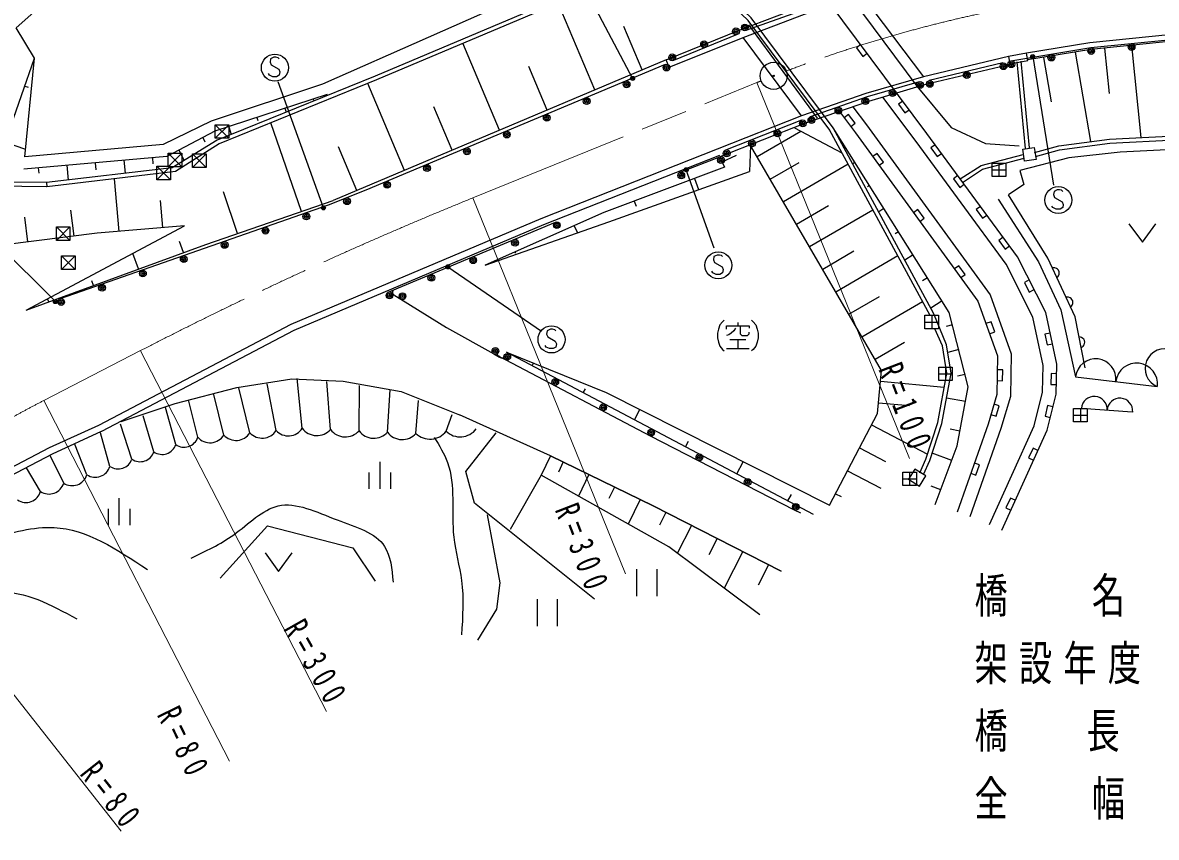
# Model space of a CAD drawing. Units: millimetres, scale not verified. Extents: x 40000 to 680000, y 20000 to 380000.
# Drawn here: x 408106 to 491914, y 267187 to 327406 of the extents above; entities that cross this region are included whole.
import ezdxf

# ---------------------------------------------------------------- set-up
doc = ezdxf.new("R2010")
doc.units = ezdxf.units.MM
doc.header["$LTSCALE"] = 1000
doc.linetypes.add('CHAIN', pattern=[18.5, 12, -1.5, 3.5, -1.5])
for name, color, linetype, lineweight in [('M-BGD', 7, 'Continuous', 25), ('M-BMK', 2, 'CHAIN', 13), ('M-BMK-SRVR', 3, 'Continuous', 25), ('M-STR-HTXT', 7, 'Continuous', 13), ('M-STR-STRC', 7, 'Continuous', 25)]:
    doc.layers.add(name, color=color, linetype=linetype, lineweight=lineweight)
doc.layers.add('M-STR-STR1', color=1, linetype='Continuous')
doc.styles.add('ＭＳ ゴシック', font='')
doc.styles.get('ＭＳ ゴシック').set_extended_font_data('MS Gothic')

msp = doc.modelspace()

# ---------------------------------------------------------------- linework, layer by layer
at = {"layer": 'M-BGD'}
for p, q in [((468994, 329719), (474201, 322714)), ((470166, 329424), (474691, 323413)), ((450398, 322434), (447684, 328852)), ((465797, 328334), (461577, 326818)), ((453913, 323920), (452556, 327130)), ((461774, 327248), (466837, 320341)), ((460932, 326534), (456223, 324611)), ((465691, 320512), (461368, 326319)), ((487068, 325560), (493041, 326154)), ((443367, 319461), (440654, 325880)), ((481152, 324580), (487068, 325560)), ((485908, 325226), (487058, 318615)), ((488076, 325531), (488418, 322171)), ((490081, 325735), (490776, 318912)), ((480565, 324429), (475114, 323122)), ((482251, 318114), (481634, 324522)), ((482550, 318143), (481933, 324551)), ((483575, 324820), (484142, 321564)), ((455604, 324320), (433482, 315034)), ((446883, 320948), (445526, 324157)), ((408255, 322716), (408508, 322627)), ((436337, 316489), (433619, 322916)), ((474377, 323044), (470538, 321920)), ((470538, 321920), (466332, 320443)), ((474154, 318611), (471699, 321907)), ((427496, 321083), (427593, 320789)), ((429574, 321766), (429599, 321690)), ((439852, 317975), (438495, 321184)), ((469474, 321191), (470480, 319861)), ((425418, 320400), (425490, 320181)), ((465687, 320196), (460055, 317978)), ((468482, 320846), (469676, 319265)), ((422336, 319864), (423336, 318864)), ((422336, 318864), (423336, 319864)), ((423340, 319717), (423531, 319137)), ((428709, 313449), (426454, 320002)), ((462408, 317505), (465631, 319381)), ((468692, 317769), (465202, 319607)), ((475185, 305765), (467760, 319495)), ((406802, 318580), (408323, 318046)), ((421414, 318911), (421584, 318587)), ((468561, 318784), (468533, 318767)), ((481656, 310089), (474960, 319203)), ((418872, 317760), (419872, 316760)), ((418872, 316760), (419872, 317760)), ((419639, 317983), (420040, 317217)), ((420670, 317699), (421670, 316699)), ((420670, 316699), (421670, 317699)), ((432821, 315003), (431452, 318240)), ((461924, 318337), (461840, 316406)), ((411367, 316862), (411464, 315773)), ((413477, 317050), (413523, 316536)), ((415587, 317237), (415673, 316271)), ((417697, 317425), (417737, 316972)), ((456705, 316347), (459640, 317485)), ((459818, 317110), (460866, 317608)), ((463376, 315842), (465508, 317082)), ((464344, 314178), (469129, 316962)), ((469634, 317077), (469466, 316972)), ((480279, 317029), (480279, 316029)), ((409257, 316675), (409291, 316288)), ((418029, 316794), (419029, 315794)), ((418029, 315794), (419029, 316794)), ((479779, 316529), (480779, 316529)), ((409852, 315282), (399137, 315380)), ((409855, 315582), (399140, 315680)), ((409855, 315582), (409890, 315284)), ((415227, 311982), (414897, 315870)), ((457767, 315894), (458080, 315065)), ((470707, 315370), (470567, 315282)), ((423999, 311829), (422942, 314901)), ((433482, 315034), (430680, 313912)), ((483894, 309996), (480974, 314672)), ((430680, 313912), (410869, 306994)), ((411901, 311629), (411659, 313546)), ((418463, 312256), (418294, 314251)), ((453310, 314210), (453451, 313837)), ((465312, 312514), (467679, 313891)), ((466280, 310850), (470961, 313574)), ((471781, 313663), (471388, 313417)), ((408487, 311197), (408256, 313024)), ((435130, 307478), (447499, 312670)), ((408372, 306167), (420081, 312393)), ((410594, 312307), (411594, 311307)), ((410594, 311307), (411594, 312307)), ((448885, 312396), (449115, 311877)), ((472854, 311956), (472602, 311798)), ((419985, 310412), (419689, 311220)), ((410983, 310165), (411983, 309165)), ((410983, 309165), (411983, 310165)), ((416667, 309199), (416245, 310353)), ((444494, 310451), (444532, 310364)), ((467248, 309186), (469563, 310533)), ((468217, 307522), (472794, 310186)), ((473927, 310249), (473311, 309862)), ((475000, 308542), (474636, 308313)), ((413349, 307986), (413222, 308333)), ((410031, 306774), (409946, 307004)), ((435628, 307227), (436054, 306966)), ((436054, 306966), (439445, 304882)), ((469185, 305859), (471447, 307175)), ((470153, 304195), (474626, 306798)), ((476073, 306835), (475233, 306307)), ((460975, 305239), (460975, 304999)), ((474808, 305279), (475808, 305279)), ((475308, 305779), (475308, 304779)), ((476843, 305066), (476368, 304946)), ((439445, 304882), (442930, 302918)), ((460375, 303979), (461575, 303979)), ((460975, 303979), (460975, 303319)), ((471121, 302531), (473296, 303797)), ((442930, 302918), (443365, 302672)), ((443372, 302715), (443814, 302482)), ((466575, 291050), (443873, 303039)), ((460135, 303319), (461815, 303319)), ((477309, 303236), (476489, 303027)), ((443814, 302482), (454484, 296868)), ((445765, 302040), (445869, 302237)), ((476325, 301950), (476325, 300950)), ((428766, 297433), (428387, 301104)), ((430870, 297335), (430590, 300878)), ((471530, 300905), (476241, 300457)), ((475825, 301450), (476825, 301450)), ((477775, 301405), (477222, 301264)), ((485937, 301237), (491976, 300511)), ((424908, 297095), (424096, 300426)), ((426837, 297264), (426185, 300709)), ((432973, 297236), (433018, 300596)), ((435077, 297137), (435277, 300257)), ((449548, 300042), (449704, 300337)), ((421050, 296756), (420369, 299523)), ((422979, 296925), (422232, 299918)), ((437180, 297038), (437366, 299466)), ((471378, 299317), (473665, 299099)), ((477805, 299399), (476399, 299660)), ((419427, 296219), (418660, 298958)), ((439411, 297208), (439851, 298450)), ((453332, 298043), (453740, 298815)), ((485797, 298397), (486797, 298397)), ((486297, 298897), (486297, 297897)), ((486378, 298905), (490133, 298628)), ((416180, 295146), (415328, 297716)), ((417803, 295683), (417022, 298337)), ((470859, 297675), (474998, 295508)), ((414556, 294610), (413860, 297095)), ((454484, 296868), (465152, 291399)), ((477400, 297217), (476678, 297351)), ((412848, 293989), (411940, 296304)), ((457116, 296045), (457338, 296465)), ((469971, 295979), (471885, 294977)), ((411140, 293368), (410133, 295401)), ((476790, 295044), (475340, 295590)), ((409432, 292747), (408382, 294497)), ((434503, 294953), (434503, 292953)), ((448075, 294934), (447710, 294187)), ((460900, 294047), (461380, 294956)), ((469083, 294282), (471560, 292986)), ((473674, 294185), (473674, 293185)), ((433703, 294153), (433703, 292953)), ((435303, 294153), (435303, 292953)), ((449970, 294008), (449187, 292405)), ((473174, 293685), (474174, 293685)), ((451865, 293082), (451447, 292226)), ((464683, 292049), (464942, 292538)), ((468196, 292586), (468608, 292370)), ((475976, 292881), (475271, 293147)), ((415219, 292265), (415219, 290265)), ((453761, 292156), (452871, 290335)), ((414419, 291465), (414419, 290265)), ((416019, 291465), (416019, 290265)), ((455657, 291209), (455173, 290261)), ((465152, 291399), (465597, 291171)), ((457553, 290241), (456500, 288178)), ((459449, 289274), (458840, 288080)), ((461346, 288306), (459962, 285594)), ((453495, 287005), (453495, 285005)), ((455015, 285005), (455015, 287005)), ((463242, 287339), (462467, 285820)), ((446132, 284785), (446132, 282785)), ((447652, 282785), (447652, 284785))]:
    msp.add_line(p, q, dxfattribs=at)
for points in [[(408981, 324783), (407619, 327020), (417076, 335450), (421894, 337697), (430335, 340091), (438276, 341453), (442753, 340550), (448971, 337060), (453699, 333230), (430275, 322867), (422045, 320122), (418492, 318407), (408270, 317501)], [(482305, 325157), (480991, 324902), (481095, 324362), (482409, 324617)], [(422336, 318864), (422336, 319864), (423336, 319864), (423336, 318864)], [(418872, 316760), (418872, 317760), (419872, 317760), (419872, 316760)], [(420670, 316699), (420670, 317699), (421670, 317699), (421670, 316699)], [(483019, 317288), (482170, 317166), (482041, 318062), (482890, 318184)], [(479779, 316029), (479779, 317029), (480779, 317029), (480779, 316029)], [(418029, 315794), (418029, 316794), (419029, 316794), (419029, 315794)], [(410594, 311307), (410594, 312307), (411594, 312307), (411594, 311307)], [(410983, 309165), (410983, 310165), (411983, 310165), (411983, 309165)], [(474808, 304779), (474808, 305779), (475808, 305779), (475808, 304779)], [(475825, 300950), (475825, 301950), (476825, 301950), (476825, 300950)], [(485797, 297897), (485797, 298897), (486797, 298897), (486797, 297897)], [(473174, 293185), (473174, 294185), (474174, 294185), (474174, 293185)], [(474867, 293898), (474059, 294397), (473600, 293654), (474407, 293155)]]:
    msp.add_lwpolyline(points, close=True, dxfattribs=at)
for points in [[(474960, 319203), (465636, 331725), (457335, 341634)], [(468024, 319638), (461968, 327763), (457037, 332483)], [(453148, 331488), (434153, 323457), (422496, 318716), (419167, 316684), (409855, 315582)], [(453265, 331212), (434268, 323180), (422634, 318448), (419398, 316396), (409890, 315284)], [(455671, 324663), (461149, 326878), (465699, 328593), (469988, 329998), (475786, 331688)], [(455896, 324107), (461368, 326319), (465898, 328027), (470166, 329424), (475954, 331112)], [(467784, 319458), (461743, 327563), (457330, 331788)], [(512589, 325869), (511110, 326078), (505060, 326621), (499102, 326782), (493053, 326540), (487008, 325925), (482305, 325157)], [(512519, 325374), (511053, 325581), (505031, 326122), (499106, 326282), (493089, 326041), (487074, 325429), (482385, 324664)], [(470059, 325785), (469738, 325546), (470216, 324904), (470536, 325143)], [(420081, 312393), (413608, 311845), (406781, 310981), (405915, 312038), (406075, 316513), (408981, 324783)], [(455896, 324107), (455671, 324663), (431064, 314260)], [(480991, 324902), (474691, 323413), (470441, 322162), (465691, 320512), (459437, 318051)], [(481129, 324319), (474845, 322833), (470624, 321591), (465899, 319949), (459657, 317492)], [(474201, 322714), (476739, 319647), (479278, 318467), (481775, 318303)], [(430613, 322107), (422301, 319375), (418752, 317519), (408202, 316581)], [(473167, 321611), (472846, 321372), (473324, 320730), (473645, 320969)], [(469320, 319737), (469639, 319978), (469157, 320616), (468838, 320375)], [(475569, 291800), (477197, 296125), (478008, 300490), (476610, 305982), (468024, 319638)], [(474693, 294011), (475161, 295039), (476052, 297778), (476738, 301497), (476397, 303590), (475457, 305893), (468024, 319638)], [(470480, 319861), (479623, 307282), (481182, 302939), (481132, 299764), (480429, 297419), (478123, 290884)], [(482905, 317809), (484704, 318308), (488442, 318795), (493319, 319040), (498873, 318974), (507812, 319607), (511624, 319051)], [(469676, 319265), (478730, 306810), (480179, 302773), (480134, 299918), (479478, 297729), (477180, 291217)], [(479579, 290308), (482889, 297603), (483505, 300092), (483551, 302060), (482795, 305642), (480802, 309563), (474154, 318611)], [(482986, 317520), (484763, 318013), (488469, 318496), (493325, 318740), (498881, 318674), (507801, 319306), (511580, 318754)], [(459437, 318051), (446409, 312918), (427935, 305094), (413710, 297636)], [(467752, 291738), (471303, 298523), (471605, 301699), (461924, 318337)], [(471420, 316866), (471744, 317101), (471274, 317748), (470950, 317513)], [(475560, 318386), (475238, 318149), (475711, 317504), (476034, 317741)], [(477415, 315856), (478953, 316851), (482059, 317673)], [(493689, 318058), (489248, 317829), (485444, 317405), (481823, 316480), (482122, 315442), (480974, 314672)], [(459620, 317586), (446598, 312456), (428149, 304641), (413943, 297193)], [(459640, 317485), (459996, 316735), (451081, 313368), (442298, 309478)], [(477578, 315604), (479076, 316573), (482135, 317383)], [(442298, 309478), (451435, 312694), (461840, 316406)], [(477234, 316107), (476912, 315871), (477385, 315226), (477708, 315463)], [(480232, 314367), (483201, 309724), (484844, 306185), (485937, 301237)], [(408372, 306167), (421644, 311018), (431064, 314260)], [(474438, 312714), (474762, 312949), (474292, 313596), (473968, 313361)], [(478908, 313829), (478586, 313592), (479059, 312947), (479382, 313184)], [(489880, 312539), (490880, 311179), (491880, 312539)], [(480582, 311550), (480260, 311313), (480734, 310669), (481056, 310906)], [(477456, 308562), (477780, 308797), (477310, 309444), (476986, 309209)], [(480489, 289894), (483837, 297273), (484502, 299958), (484554, 302153), (483746, 305978), (481656, 310089)], [(486649, 301899), (485906, 305670), (483894, 309996)], [(484565, 308552), (484639, 308622), (484691, 308699), (484730, 308805), (484740, 308898), (484728, 308998), (484674, 309114), (484605, 309188), (484528, 309240), (484421, 309279), (484328, 309289), (484228, 309277)], [(435628, 307227), (435560, 307269), (435522, 307304), (435487, 307361), (435469, 307408), (435464, 307457), (435470, 307524), (435487, 307572), (435503, 307598)], [(482520, 308390), (482163, 308209), (482526, 307495), (482882, 307677)], [(485571, 306389), (485645, 306458), (485697, 306536), (485736, 306642), (485746, 306735), (485734, 306835), (485680, 306951), (485611, 307025), (485534, 307077), (485427, 307116), (485334, 307126), (485234, 307114)], [(459955, 305419), (459835, 305299), (459655, 305059), (459535, 304759), (459475, 304459), (459475, 304099), (459535, 303799), (459655, 303499), (459835, 303259), (459955, 303139)], [(461995, 305419), (462115, 305299), (462295, 305059), (462415, 304759), (462475, 304459), (462475, 304099), (462415, 303799), (462295, 303499), (462115, 303259), (461995, 303139)], [(479590, 304415), (479966, 304550), (479696, 305303), (479320, 305168)], [(460135, 304759), (460135, 304999), (461815, 304999), (461815, 304819)], [(460795, 304819), (460675, 304639), (460495, 304459), (460315, 304339), (460135, 304279)], [(461155, 304939), (461155, 304399), (461275, 304279), (461695, 304279), (461815, 304399), (461815, 304519)], [(474420, 294135), (474881, 295148), (475761, 297852), (476434, 301500), (476106, 303508), (475534, 304779)], [(484067, 304457), (483676, 304374), (483841, 303591), (484233, 303674)], [(486355, 303392), (486443, 303442), (486512, 303505), (486575, 303599), (486607, 303686), (486620, 303787), (486595, 303912), (486545, 304000), (486482, 304069), (486388, 304132), (486300, 304164), (486200, 304177)], [(443372, 302715), (443301, 302752), (443261, 302784), (443222, 302839), (443201, 302884), (443193, 302933), (443194, 303000), (443209, 303049), (443223, 303076)], [(443749, 302743), (443730, 302708), (443683, 302666), (443632, 302637), (443564, 302618), (443506, 302616), (443435, 302633), (443365, 302672)], [(443873, 303039), (451244, 300075), (467752, 291738)], [(480150, 300946), (480550, 300939), (480563, 301739), (480163, 301746)], [(415389, 297930), (419386, 299263), (423930, 300443), (428002, 301073), (431804, 300903), (436089, 300133), (440405, 298423)], [(484537, 301455), (484138, 301465), (484119, 300665), (484519, 300655)], [(479691, 298441), (480075, 298326), (480304, 299092), (479921, 299207)], [(464190, 286855), (454708, 291693), (447127, 295397), (440405, 298423)], [(484266, 299004), (483878, 299100), (483685, 298324), (484074, 298228)], [(413710, 297636), (410062, 295967), (404686, 293161), (401298, 290973), (397784, 288171)], [(413918, 297181), (410282, 295518), (404938, 292728), (401590, 290567), (398096, 287780)], [(450390, 284790), (441501, 291884), (440872, 294218), (443117, 297091)], [(483165, 295793), (482801, 295958), (482471, 295230), (482835, 295064)], [(447127, 295397), (446439, 293949), (444136, 289946)], [(447127, 295397), (454708, 291693), (464190, 286855)], [(478196, 294096), (478573, 293963), (478840, 294717), (478462, 294850)], [(462601, 283623), (455867, 288651), (446439, 293949)], [(481491, 292103), (481127, 292269), (480797, 291540), (481161, 291375)], [(442451, 291018), (443370, 286001), (443140, 284048), (441723, 281750)], [(422699, 286356), (426205, 290213), (432517, 288577), (434153, 286122)], [(426024, 288208), (427024, 286848), (428024, 288208)]]:
    msp.add_lwpolyline(points, dxfattribs=at)
for centre, radius in [((460837, 326765), 250), ((460837, 326765), 150), ((461492, 327053), 250), ((461492, 327053), 150), ((461492, 327053), 50), ((458483, 325804), 250), ((460837, 326765), 50), ((458483, 325804), 150), ((458483, 325804), 50), ((487099, 325312), 250), ((487099, 325312), 150), ((487099, 325312), 50), ((490085, 325609), 250), ((490085, 325609), 150), ((490085, 325609), 50), ((456129, 324842), 250), ((456129, 324842), 150), ((456129, 324842), 50), ((480623, 324186), 250), ((481193, 324334), 250), ((481193, 324334), 150), ((481193, 324334), 50), ((484154, 324824), 250), ((484154, 324824), 150), ((484154, 324824), 50), ((455701, 324089), 250), ((455701, 324089), 150), ((455701, 324089), 50), ((477898, 323532), 250), ((477898, 323532), 150), ((477898, 323532), 50), ((480623, 324186), 150), ((480623, 324186), 50), ((452751, 322851), 250), ((452751, 322851), 150), ((452751, 322851), 50), ((474447, 322805), 250), ((474447, 322805), 150), ((474447, 322805), 50), ((475173, 322879), 250), ((475173, 322879), 150), ((475173, 322879), 50), ((449801, 321612), 250), ((470405, 321608), 250), ((472418, 322210), 250), ((472418, 322210), 150), ((472418, 322210), 50), ((449801, 321612), 150), ((449801, 321612), 50), ((468410, 320908), 250), ((468410, 320908), 150), ((470405, 321608), 150), ((470405, 321608), 50), ((446850, 320374), 250), ((446850, 320374), 150), ((446850, 320374), 50), ((465778, 319963), 250), ((466415, 320207), 250), ((466415, 320207), 150), ((466415, 320207), 50), ((468410, 320908), 50), ((443900, 319136), 250), ((463901, 319224), 250), ((463901, 319224), 150), ((465778, 319963), 150), ((465778, 319963), 50), ((443900, 319136), 150), ((443900, 319136), 50), ((462024, 318485), 250), ((462024, 318485), 150), ((462024, 318485), 50), ((463901, 319224), 50), ((440950, 317897), 250), ((440950, 317897), 150), ((440950, 317897), 50), ((460147, 317745), 250), ((460147, 317745), 150), ((460147, 317745), 50), ((438000, 316659), 250), ((438000, 316659), 150), ((459730, 317252), 250), ((459730, 317252), 150), ((459730, 317252), 50), ((438000, 316659), 50), ((456795, 316114), 250), ((456795, 316114), 150), ((456795, 316114), 50), ((435049, 315420), 250), ((435049, 315420), 150), ((435049, 315420), 50), ((432085, 314205), 250), ((432085, 314205), 150), ((432085, 314205), 50), ((429076, 313087), 250), ((429076, 313087), 150), ((429076, 313087), 50), ((447596, 312440), 250), ((426055, 312032), 250), ((426055, 312032), 150), ((426055, 312032), 50), ((447596, 312440), 150), ((447596, 312440), 50), ((423035, 310977), 250), ((423035, 310977), 150), ((423035, 310977), 50), ((444504, 311142), 250), ((444504, 311142), 150), ((444504, 311142), 50), ((420014, 309922), 250), ((441411, 309844), 250), ((420014, 309922), 150), ((420014, 309922), 50), ((441411, 309844), 150), ((441411, 309844), 50), ((416993, 308867), 250), ((416993, 308867), 150), ((416993, 308867), 50), ((438319, 308546), 250), ((438319, 308546), 150), ((438319, 308546), 50), ((413972, 307813), 250), ((413972, 307813), 150), ((413972, 307813), 50), ((410952, 306758), 250), ((410952, 306758), 150), ((410952, 306758), 50), ((435227, 307248), 250), ((435227, 307248), 150), ((435227, 307248), 50), ((436185, 307179), 250), ((436185, 307179), 150), ((436185, 307179), 50), ((443052, 303136), 250), ((443052, 303136), 150), ((443052, 303136), 50), ((443931, 302703), 250), ((443931, 302703), 150), ((443931, 302703), 50), ((447477, 300837), 250), ((447477, 300837), 150), ((447477, 300837), 50), ((451024, 298971), 250), ((451024, 298971), 150), ((451024, 298971), 50), ((454570, 297105), 250), ((454570, 297105), 150), ((454570, 297105), 50), ((458134, 295277), 250), ((458134, 295277), 150), ((458134, 295277), 50), ((461700, 293449), 250), ((461700, 293449), 150), ((461700, 293449), 50), ((465266, 291621), 250), ((465266, 291621), 150), ((465266, 291621), 50)]:
    msp.add_circle(centre, radius, dxfattribs=at)
for centre, radius, start, end in [((487427, 301058), 1500, 353.14609, 173.14609), ((492529, 301852), 1450, 67.58808, 247.58808), ((490455, 300694), 1550, 353.14609, 173.14609), ((487326, 298835), 950, 355.77979, 175.77979), ((489220, 298696), 950, 355.77979, 175.77979), ((420037, 297096), 1069, 235.15527, 341.41544), ((421951, 297564), 1210, 221.88879, 328.14899), ((423880, 297733), 1210, 221.88879, 328.14899), ((425809, 297903), 1210, 221.88879, 328.14899), ((427738, 298072), 1210, 221.88879, 328.14899), ((429858, 298242), 1359, 216.50574, 318.11472), ((431962, 298143), 1359, 216.50574, 318.11472), ((434065, 298044), 1359, 216.50574, 318.11472), ((436169, 297945), 1359, 216.50574, 318.11472), ((438220, 298121), 1501, 226.17023, 322.51624), ((440450, 298290), 1501, 226.17023, 322.51624), ((418414, 296560), 1069, 235.15527, 341.41544), ((415167, 295487), 1069, 235.15527, 341.41544), ((416790, 296023), 1069, 235.15527, 341.41544), ((413469, 294940), 1136, 236.85303, 343.11319), ((410053, 293698), 1136, 236.85303, 343.11319), ((411761, 294319), 1136, 236.85303, 343.11319), ((408345, 293077), 1136, 236.85303, 343.11319)]:
    msp.add_arc(centre, radius, start, end, dxfattribs=at)
for points, knots in [([(438537, 296742), (438909, 296142), (439281, 295542), (439514, 294904), (440134, 293206), (439773, 291238), (439974, 289387), (440093, 288294), (440407, 287242), (440549, 286169), (440723, 284849), (440636, 283498), (440549, 282146)], [0, 0, 0, 0, 1, 1, 1, 2, 2, 2, 3, 3, 3, 4, 4, 4, 4]), ([(420551, 287835), (421625, 288332), (422699, 288829), (423712, 289559), (424810, 290352), (425836, 291418), (426987, 291686), (428310, 291992), (429797, 291243), (431354, 290651), (432747, 290122), (434195, 289719), (434860, 288697), (435310, 288005), (435401, 287030), (435492, 286054)], [0, 0, 0, 0, 1, 1, 1, 2, 2, 2, 3, 3, 3, 4, 4, 4, 5, 5, 5, 5]), ([(405691, 289245), (407295, 289711), (408898, 290177), (410434, 290092), (412842, 289960), (415083, 288473), (417323, 286987)], [0, 0, 0, 0, 1, 1, 1, 2, 2, 2, 2]), ([(353785, 256734), (355067, 259144), (356349, 261554), (358294, 263272), (360271, 265017), (362932, 266048), (365584, 266729), (368356, 267441), (371119, 267773), (373851, 268383), (376789, 268994), (379638, 269976), (382344, 271239), (386132, 272974), (389596, 275365), (393166, 277551), (394920, 278596), (396714, 279562), (398351, 280783), (399628, 281712), (400814, 282741), (402184, 283639), (403460, 284475), (404897, 285196), (406317, 285292), (408266, 285425), (410185, 284381), (412104, 283338)], [0, 0, 0, 0, 1, 1, 1, 2, 2, 2, 3, 3, 3, 4, 4, 4, 5, 5, 5, 6, 6, 6, 7, 7, 7, 8, 8, 8, 9, 9, 9, 9])]:
    msp.add_open_spline(points, degree=3, knots=knots, dxfattribs=at)
at = {"layer": 'M-BMK'}
for p, q in [((441391, 314456), (462388, 322982)), ((409662, 299475), (416817, 303163))]:
    msp.add_line(p, q, dxfattribs=at)
for centre, radius, start, end in [((500009, 230328), 100000, 59.75876, 110.76614), ((500009, 230328), 100000, 111.90805, 112.09854), ((554251, 36495), 300000, 112.09854, 117.26535), ((446311, 228364), 80000, 117.26535, 128.22171)]:
    msp.add_arc(centre, radius, start, end, dxfattribs=at)
at = {"layer": 'M-BMK-SRVR'}
for radius in [1000, 40]:
    msp.add_circle((463628, 323475), radius, dxfattribs=at)
msp.add_arc((500009, 230328), 100000, 111.3342, 111.33475, dxfattribs=at)
at = {"layer": 'M-STR-HTXT'}
for p, q in [((462388, 322982), (473674, 295186)), ((441393, 314457), (452679, 286661)), ((416814, 303161), (430558, 276495)), ((423405, 272808), (409661, 299474)), ((396816, 291215), (415377, 267645))]:
    msp.add_line(p, q, dxfattribs=at)
at = {"layer": 'M-STR-STRC'}
for p, q in [((448453, 332294), (453199, 323290)), ((482779, 324896), (484308, 315390)), ((430342, 313717), (427002, 323033)), ((459220, 310747), (457164, 316537)), ((404812, 312457), (410526, 306789)), ((439535, 309360), (446470, 304597))]:
    msp.add_line(p, q, dxfattribs=at)
for points in [[(427071, 324725), (426991, 324805), (426831, 324845), (426671, 324845), (426431, 324725), (426391, 324485), (426471, 324285), (427031, 323965), (427111, 323765), (427071, 323525), (426871, 323405), (426591, 323405), (426351, 323525), (426271, 323645)], [(484994, 314935), (484914, 315015), (484754, 315055), (484594, 315055), (484354, 314935), (484314, 314695), (484394, 314495), (484954, 314175), (485034, 313975), (484994, 313735), (484794, 313615), (484514, 313615), (484274, 313735), (484194, 313855)], [(459853, 310110), (459773, 310190), (459613, 310230), (459453, 310230), (459213, 310110), (459173, 309870), (459253, 309670), (459813, 309350), (459893, 309150), (459853, 308910), (459653, 308790), (459373, 308790), (459133, 308910), (459053, 309030)], [(447523, 304631), (447443, 304711), (447283, 304751), (447123, 304751), (446883, 304631), (446843, 304391), (446923, 304191), (447483, 303871), (447563, 303671), (447523, 303431), (447323, 303311), (447043, 303311), (446803, 303431), (446723, 303551)]]:
    msp.add_lwpolyline(points, dxfattribs=at)
for centre, radius in [((426751, 324085), 1000), ((482779, 324896), 150), ((482779, 324896), 90), ((482779, 324896), 30), ((453199, 323290), 150), ((453199, 323290), 90), ((453199, 323290), 30), ((457164, 316537), 150), ((457164, 316537), 90), ((457164, 316537), 30), ((484674, 314295), 1000), ((430342, 313717), 150), ((430342, 313717), 90), ((430342, 313717), 30), ((459533, 309470), 1000), ((439535, 309360), 150), ((439535, 309360), 90), ((439535, 309360), 30), ((410526, 306789), 150), ((410526, 306789), 90), ((410526, 306789), 30), ((447203, 303991), 1000)]:
    msp.add_circle(centre, radius, dxfattribs=at)

# ---------------------------------------------------------------- texts
at = {"layer": 'M-STR-HTXT', "char_height": 1833, "attachment_point": 7, "style": 'ＭＳ ゴシック'}
for s, insert, rotation in [('\\T1.61;\\W0.7;R=100', (471317, 301799), 291), ('\\T1.61;\\W0.7;R=300', (447400, 291403), 291.1), ('\\T1.61;\\W0.7;R=300', (427313, 282593), 299.5), ('\\T1.65;\\W0.7;R=80', (417974, 276250), 296.1), ('\\T1.65;\\W0.7;R=80', (412248, 271845), 308.4)]:
    msp.add_mtext(s, dxfattribs=dict(at, insert=insert, rotation=rotation))
at = {"layer": 'M-STR-STR1', "char_height": 2566, "attachment_point": 7, "style": 'ＭＳ ゴシック'}
for s, insert in [('\\T1.18;\\W0.7;橋\u3000\u3000名', (478479, 283499)), ('\\T1.34;\\W0.7;架設年度\\~', (478479, 278499)), ('\\T1.69;\\W0.7;橋\\~\\~長', (478479, 273499)), ('\\T1.18;\\W0.7;全\u3000\u3000幅', (478479, 268499))]:
    msp.add_mtext(s, dxfattribs=dict(at, insert=insert))

doc.saveas('drawing.dxf')
